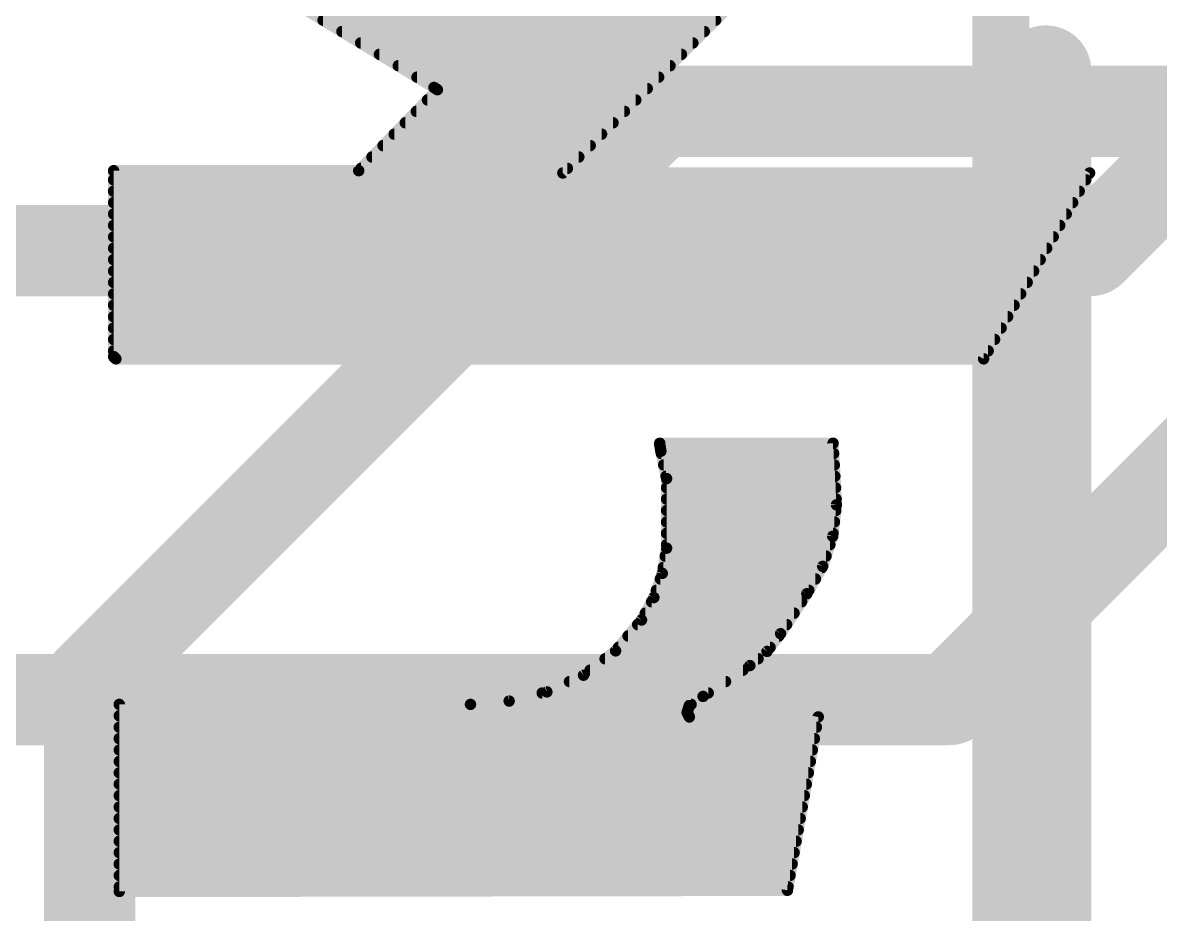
# Model space of a CAD drawing. Extents: x -1 to 63.6, y -0.1 to 40.7.
# Drawn here: x 23.981 to 26.515, y 15.992 to 17.977 of the extents above; entities that cross this region are included whole.
import ezdxf

# ---------------------------------------------------------------- set-up
doc = ezdxf.new("R2010")
doc.units = 0
for name, color, linetype in [('1', 12, 'CONTINUOUS'), ('16', 132, 'CONTINUOUS'), ('21', 41, 'CONTINUOUS'), ('22', 40, 'CONTINUOUS'), ('51', 53, 'CONTINUOUS')]:
    doc.layers.add(name, color=color, linetype=linetype)

msp = doc.modelspace()

# ---------------------------------------------------------------- linework, layer by layer
at = {"layer": '1', "const_width": 0.2032}
for points in [[(26.36, 17.47), (27.21, 18.32)], [(26.0458, 16.47), (27.3958, 17.82)], [(22.86, 17.47), (26.36, 17.47)], [(22.86, 16.47), (26.0458, 16.47)]]:
    msp.add_lwpolyline(points, dxfattribs=at)
at = {"layer": '1', "const_width": 0.1016}
for points in [[(26.36, 17.4192, 1), (26.36, 17.5208)], [(26.3241, 17.5059, 1), (26.3959, 17.4341)], [(26.0099, 16.5059, 1), (26.0817, 16.4341)], [(26.0458, 16.4192, 1), (26.0458, 16.5208)]]:
    msp.add_lwpolyline(points, format="xyb", dxfattribs=at)
at = {"layer": '16', "const_width": 0.2032}
for points in [[(24.13, 16.51), (25.4, 17.78)], [(25.4, 17.78), (28.6766, 17.78)], [(24.13, 8.89), (24.13, 16.51)]]:
    msp.add_lwpolyline(points, dxfattribs=at)
at = {"layer": '16', "const_width": 0.1016}
for points in [[(25.4, 17.8308, 1), (25.4, 17.7292)], [(25.4359, 17.7441, 1), (25.3641, 17.8159)], [(24.1808, 16.51, 1), (24.0792, 16.51)], [(24.0941, 16.5459, 1), (24.1659, 16.4741)]]:
    msp.add_lwpolyline(points, format="xyb", dxfattribs=at)
at = {"layer": '21', "const_width": 0.2032}
msp.add_lwpolyline([(26.26, 17.87), (26.26, 10.07)], dxfattribs=at)
at = {"layer": '21', "const_width": 0.1016}
msp.add_lwpolyline([(26.3108, 17.87, 1), (26.2092, 17.87)], format="xyb", dxfattribs=at)
at = {"layer": '22', "const_width": 0.0254}
for points in [[(24.1935, 18.2601), (24.8971, 17.8333)], [(25.1841, 17.6428), (25.7531, 18.2118)], [(24.65, 17.9832), (25.5245, 17.9832)], [(24.6919, 17.9578), (25.4991, 17.9578)], [(24.7337, 17.9324), (25.4737, 17.9324)], [(24.7756, 17.907), (25.4483, 17.907)], [(24.8175, 17.8816), (25.4229, 17.8816)], [(24.8593, 17.8562), (25.3975, 17.8562)], [(24.9047, 17.8283), (24.7294, 17.6479)], [(24.8971, 17.8333), (24.9047, 17.8283)], [(24.9009, 17.8308), (25.3721, 17.8308)], [(24.8825, 17.8054), (25.3467, 17.8054)], [(24.8578, 17.78), (25.3213, 17.78)], [(24.8331, 17.7546), (25.2959, 17.7546)], [(24.8084, 17.7292), (25.2705, 17.7292)], [(24.7837, 17.7038), (25.2451, 17.7038)], [(24.759, 17.6784), (25.2197, 17.6784)], [(24.7344, 17.653), (25.1943, 17.653)], [(24.7294, 17.6479), (24.1833, 17.6479)], [(24.1833, 17.6479), (24.1833, 17.2339)], [(24.1833, 17.6276), (26.3489, 17.6276)], [(26.3576, 17.6428), (25.1841, 17.6428)], [(26.1214, 17.2288), (26.3576, 17.6428)], [(24.1833, 17.6022), (26.3344, 17.6022)], [(24.1833, 17.5768), (26.3199, 17.5768)], [(24.1833, 17.5514), (26.3055, 17.5514)], [(24.1833, 17.526), (26.291, 17.526)], [(24.1833, 17.5006), (26.2765, 17.5006)], [(24.1833, 17.4752), (26.262, 17.4752)], [(24.1833, 17.4498), (26.2475, 17.4498)], [(24.1833, 17.4244), (26.233, 17.4244)], [(24.1833, 17.399), (26.2185, 17.399)], [(24.1833, 17.3736), (26.204, 17.3736)], [(24.1833, 17.3482), (26.1895, 17.3482)], [(24.1833, 17.3228), (26.175, 17.3228)], [(24.1833, 17.2974), (26.1605, 17.2974)], [(24.1833, 17.272), (26.146, 17.272)], [(24.1833, 17.2466), (26.1316, 17.2466)], [(24.1833, 17.2339), (24.1884, 17.2288)], [(24.1884, 17.2288), (26.1214, 17.2288)], [(25.7861, 17.0409), (25.4, 17.0409)], [(25.4, 17.0409), (25.4, 17.0383)], [(25.4, 17.0383), (25.4025, 17.0231)], [(25.4025, 17.0231), (25.4152, 16.9621)], [(25.4036, 17.018), (25.7874, 17.018)], [(25.7937, 16.9037), (25.7861, 17.0409)], [(25.4089, 16.9926), (25.7888, 16.9926)], [(25.4141, 16.9672), (25.7902, 16.9672)], [(25.4152, 16.9621), (25.4152, 16.8072)], [(25.4152, 16.9418), (25.7916, 16.9418)], [(25.4152, 16.9164), (25.793, 16.9164)], [(25.4152, 16.891), (25.7922, 16.891)], [(25.7853, 16.8336), (25.7937, 16.9037)], [(25.4152, 16.8656), (25.7891, 16.8656)], [(25.4152, 16.8402), (25.7861, 16.8402)], [(25.4152, 16.8148), (25.779, 16.8148)], [(25.763, 16.7667), (25.7853, 16.8336)], [(25.4152, 16.8072), (25.4057, 16.751)], [(25.4122, 16.7894), (25.7705, 16.7894)], [(25.4079, 16.764), (25.7614, 16.764)], [(25.7277, 16.7056), (25.763, 16.7667)], [(25.4057, 16.751), (25.3869, 16.6971)], [(25.4014, 16.7386), (25.7468, 16.7386)], [(25.3925, 16.7132), (25.7321, 16.7132)], [(25.3869, 16.6971), (25.3594, 16.6472)], [(25.3818, 16.6878), (25.716, 16.6878)], [(25.6692, 16.6167), (25.7277, 16.7056)], [(25.3678, 16.6624), (25.6993, 16.6624)], [(25.3594, 16.6472), (25.3017, 16.5785)], [(25.3508, 16.637), (25.6826, 16.637)], [(25.3295, 16.6116), (25.6653, 16.6116)], [(25.639, 16.5772), (25.6692, 16.6167)], [(25.3081, 16.5862), (25.6459, 16.5862)], [(25.3017, 16.5785), (25.2302, 16.5242)], [(25.2783, 16.5608), (25.6191, 16.5608)], [(25.6007, 16.5456), (25.639, 16.5772)], [(25.2449, 16.5354), (25.5852, 16.5354)], [(25.4965, 16.477), (25.6007, 16.5456)], [(25.2302, 16.5242), (25.1485, 16.4871)], [(25.1989, 16.51), (25.5466, 16.51)], [(25.1485, 16.4871), (25.0645, 16.4666)], [(25.1382, 16.4846), (25.508, 16.4846)], [(24.9784, 16.4592), (24.196, 16.4592)], [(24.196, 16.4592), (24.196, 16.0426)], [(25.0645, 16.4666), (24.9784, 16.4592)], [(24.9784, 16.4592), (25.4698, 16.4592)], [(25.466, 16.4567), (25.4965, 16.477)], [(24.196, 16.4338), (25.4648, 16.4338)], [(25.461, 16.4414), (25.466, 16.4567)], [(25.466, 16.4313), (25.461, 16.4414)], [(24.196, 16.4084), (25.749, 16.4084)], [(25.7531, 16.4313), (25.466, 16.4313)], [(25.6845, 16.0452), (25.7531, 16.4313)], [(24.196, 16.383), (25.7445, 16.383)], [(24.196, 16.3576), (25.74, 16.3576)], [(24.196, 16.3322), (25.7355, 16.3322)], [(24.196, 16.3068), (25.731, 16.3068)], [(24.196, 16.2814), (25.7265, 16.2814)], [(24.196, 16.256), (25.722, 16.256)], [(24.196, 16.2306), (25.7174, 16.2306)], [(24.196, 16.2052), (25.7129, 16.2052)], [(24.196, 16.1798), (25.7084, 16.1798)], [(24.196, 16.1544), (25.7039, 16.1544)], [(24.196, 16.129), (25.6994, 16.129)], [(24.196, 16.1036), (25.6949, 16.1036)], [(24.196, 16.0782), (25.6904, 16.0782)], [(24.196, 16.0528), (25.6859, 16.0528)], [(24.196, 16.0426), (25.6845, 16.0452)]]:
    msp.add_lwpolyline(points, dxfattribs=at)
at = {"layer": '22', "const_width": 0.0127}
for points in [[(24.65, 17.9896, 1), (24.65, 17.9768)], [(25.5245, 17.9768, 1), (25.5245, 17.9896)], [(24.6919, 17.9642, 1), (24.6919, 17.9515)], [(25.4991, 17.9515, 1), (25.4991, 17.9642)], [(24.7337, 17.9388, 1), (24.7337, 17.9261)], [(25.4737, 17.9261, 1), (25.4737, 17.9388)], [(24.7756, 17.9134, 1), (24.7756, 17.9006)], [(25.4483, 17.9006, 1), (25.4483, 17.9134)], [(24.8175, 17.888, 1), (24.8175, 17.8753)], [(25.4229, 17.8753, 1), (25.4229, 17.888)], [(24.8593, 17.8626, 1), (24.8593, 17.8498)], [(25.3975, 17.8498, 1), (25.3975, 17.8626)], [(24.9006, 17.8386, 1), (24.8936, 17.828)], [(24.8938, 17.8279, 1), (24.9004, 17.8387)], [(24.9009, 17.8372, 1), (24.9009, 17.8244)], [(24.9093, 17.8239, 1), (24.9001, 17.8327)], [(24.9012, 17.823, 1), (24.9082, 17.8336)], [(25.3721, 17.8244, 1), (25.3721, 17.8372)], [(24.8825, 17.8118, 1), (24.8825, 17.7991)], [(25.3467, 17.7991, 1), (25.3467, 17.8118)], [(24.8578, 17.7864, 1), (24.8578, 17.7736)], [(25.3213, 17.7736, 1), (25.3213, 17.7864)], [(24.8331, 17.761, 1), (24.8331, 17.7482)], [(25.2959, 17.7482, 1), (25.2959, 17.761)], [(24.8084, 17.7356, 1), (24.8084, 17.7229)], [(25.2705, 17.7229, 1), (25.2705, 17.7356)], [(24.7837, 17.7102, 1), (24.7837, 17.6974)], [(25.2451, 17.6974, 1), (25.2451, 17.7102)], [(24.759, 17.6848, 1), (24.759, 17.672)], [(25.2197, 17.672, 1), (25.2197, 17.6848)], [(24.7344, 17.6594, 1), (24.7344, 17.6467)], [(25.1943, 17.6467, 1), (25.1943, 17.6594)], [(24.1833, 17.6543, 1), (24.1833, 17.6415)], [(24.1833, 17.634, 1), (24.1833, 17.6212)], [(24.1897, 17.6479, 1), (24.177, 17.6479)], [(24.7248, 17.6523, 1), (24.734, 17.6435)], [(24.7294, 17.6415, 1), (24.7294, 17.6543)], [(25.1841, 17.6492, 1), (25.1841, 17.6364)], [(25.1796, 17.6473, 1), (25.1886, 17.6383)], [(26.3489, 17.6212, 1), (26.3489, 17.634)], [(26.3631, 17.6397, 1), (26.3521, 17.6459)], [(26.3576, 17.6364, 1), (26.3576, 17.6492)], [(24.1833, 17.6086, 1), (24.1833, 17.5958)], [(26.3344, 17.5958, 1), (26.3344, 17.6086)], [(24.1833, 17.5832, 1), (24.1833, 17.5705)], [(26.3199, 17.5705, 1), (26.3199, 17.5832)], [(24.1833, 17.5578, 1), (24.1833, 17.545)], [(26.3055, 17.545, 1), (26.3055, 17.5578)], [(24.1833, 17.5324, 1), (24.1833, 17.5196)], [(26.291, 17.5196, 1), (26.291, 17.5324)], [(24.1833, 17.507, 1), (24.1833, 17.4943)], [(26.2765, 17.4943, 1), (26.2765, 17.507)], [(24.1833, 17.4816, 1), (24.1833, 17.4688)], [(26.262, 17.4688, 1), (26.262, 17.4816)], [(24.1833, 17.4562, 1), (24.1833, 17.4434)], [(26.2475, 17.4434, 1), (26.2475, 17.4562)], [(24.1833, 17.4308, 1), (24.1833, 17.4181)], [(26.233, 17.4181, 1), (26.233, 17.4308)], [(24.1833, 17.4054, 1), (24.1833, 17.3926)], [(26.2185, 17.3926, 1), (26.2185, 17.4054)], [(24.1833, 17.38, 1), (24.1833, 17.3672)], [(26.204, 17.3672, 1), (26.204, 17.38)], [(24.1833, 17.3546, 1), (24.1833, 17.3419)], [(26.1895, 17.3419, 1), (26.1895, 17.3546)], [(24.1833, 17.3292, 1), (24.1833, 17.3164)], [(26.175, 17.3164, 1), (26.175, 17.3292)], [(24.1833, 17.3038, 1), (24.1833, 17.291)], [(26.1605, 17.291, 1), (26.1605, 17.3038)], [(24.1833, 17.2784, 1), (24.1833, 17.2657)], [(26.146, 17.2657, 1), (26.146, 17.2784)], [(24.1833, 17.253, 1), (24.1833, 17.2402)], [(26.1316, 17.2402, 1), (26.1316, 17.253)], [(24.1878, 17.2384, 1), (24.1788, 17.2294)], [(24.177, 17.2339, 1), (24.1897, 17.2339)], [(24.1884, 17.2352, 1), (24.1884, 17.2224)], [(24.1839, 17.2243, 1), (24.1929, 17.2333)], [(26.1159, 17.2319, 1), (26.1269, 17.2257)], [(26.1214, 17.2224, 1), (26.1214, 17.2352)], [(25.4, 17.0473, 1), (25.4, 17.0345)], [(25.4064, 17.0409, 1), (25.3937, 17.0409)], [(25.4063, 17.0393, 1), (25.3937, 17.0373)], [(25.3937, 17.0383, 1), (25.4064, 17.0383)], [(25.4087, 17.0244, 1), (25.3963, 17.0218)], [(25.3962, 17.0221, 1), (25.4088, 17.0241)], [(25.4036, 17.0244, 1), (25.4036, 17.0116)], [(25.7924, 17.0413, 1), (25.7798, 17.0405)], [(25.7861, 17.0345, 1), (25.7861, 17.0473)], [(25.7874, 17.0116, 1), (25.7874, 17.0244)], [(25.4089, 16.999, 1), (25.4089, 16.9862)], [(25.7888, 16.9862, 1), (25.7888, 16.999)], [(25.4141, 16.9736, 1), (25.4141, 16.9609)], [(25.7902, 16.9609, 1), (25.7902, 16.9736)], [(25.4152, 16.9482, 1), (25.4152, 16.9354)], [(25.4216, 16.9621, 1), (25.4089, 16.9621)], [(25.409, 16.9608, 1), (25.4214, 16.9634)], [(25.7916, 16.9354, 1), (25.7916, 16.9482)], [(25.4152, 16.9228, 1), (25.4152, 16.91)], [(25.793, 16.91, 1), (25.793, 16.9228)], [(25.4152, 16.8974, 1), (25.4152, 16.8847)], [(25.8, 16.9029, 1), (25.7874, 16.9045)], [(25.7874, 16.9033, 1), (25.8, 16.9041)], [(25.7922, 16.8847, 1), (25.7922, 16.8974)], [(25.4152, 16.872, 1), (25.4152, 16.8592)], [(25.7891, 16.8592, 1), (25.7891, 16.872)], [(25.4152, 16.8466, 1), (25.4152, 16.8338)], [(25.7861, 16.8338, 1), (25.7861, 16.8466)], [(25.4152, 16.8212, 1), (25.4152, 16.8085)], [(25.779, 16.8344, 1), (25.7916, 16.8329)], [(25.779, 16.8085, 1), (25.779, 16.8212)], [(25.7913, 16.8316, 1), (25.7793, 16.8357)], [(25.4122, 16.7958, 1), (25.4122, 16.783)], [(25.4215, 16.8061, 1), (25.4089, 16.8083)], [(25.4089, 16.8072, 1), (25.4216, 16.8072)], [(25.7705, 16.783, 1), (25.7705, 16.7958)], [(25.4079, 16.7704, 1), (25.4079, 16.7576)], [(25.7685, 16.7635, 1), (25.7575, 16.7699)], [(25.7614, 16.7576, 1), (25.7614, 16.7704)], [(25.4014, 16.745, 1), (25.4014, 16.7323)], [(25.3994, 16.752, 1), (25.4119, 16.7499)], [(25.4117, 16.7489, 1), (25.3997, 16.7531)], [(25.7468, 16.7323, 1), (25.7468, 16.745)], [(25.757, 16.7687, 1), (25.769, 16.7647)], [(25.3925, 16.7196, 1), (25.3925, 16.7068)], [(25.7321, 16.7068, 1), (25.7321, 16.7196)], [(25.3818, 16.6942, 1), (25.3818, 16.6814)], [(25.3809, 16.6992, 1), (25.3929, 16.695)], [(25.3925, 16.6941, 1), (25.3814, 16.7002)], [(25.716, 16.6814, 1), (25.716, 16.6942)], [(25.7222, 16.7088, 1), (25.7332, 16.7024)], [(25.733, 16.7021, 1), (25.7224, 16.7091)], [(25.3678, 16.6688, 1), (25.3678, 16.6561)], [(25.6993, 16.6561, 1), (25.6993, 16.6688)], [(25.3508, 16.6434, 1), (25.3508, 16.6306)], [(25.3538, 16.6503, 1), (25.365, 16.6441)], [(25.3643, 16.6431, 1), (25.3545, 16.6513)], [(25.6826, 16.6306, 1), (25.6826, 16.6434)], [(25.3295, 16.618, 1), (25.3295, 16.6052)], [(25.6639, 16.6202, 1), (25.6745, 16.6132)], [(25.6742, 16.6128, 1), (25.6642, 16.6206)], [(25.6653, 16.6052, 1), (25.6653, 16.618)], [(25.3081, 16.5926, 1), (25.3081, 16.5799)], [(25.6459, 16.5799, 1), (25.6459, 16.5926)], [(25.2783, 16.5672, 1), (25.2783, 16.5544)], [(25.2968, 16.5826, 1), (25.3065, 16.5744)], [(25.3055, 16.5734, 1), (25.2978, 16.5836)], [(25.6191, 16.5544, 1), (25.6191, 16.5672)], [(25.634, 16.5811, 1), (25.644, 16.5734)], [(25.643, 16.5724, 1), (25.635, 16.5821)], [(25.2449, 16.5418, 1), (25.2449, 16.529)], [(25.5852, 16.529, 1), (25.5852, 16.5418)], [(25.5967, 16.5505, 1), (25.6047, 16.5407)], [(25.6042, 16.5403, 1), (25.5972, 16.5509)], [(25.1989, 16.5164, 1), (25.1989, 16.5037)], [(25.2263, 16.5293, 1), (25.234, 16.5192)], [(25.2328, 16.5185, 1), (25.2276, 16.53)], [(25.5466, 16.5037, 1), (25.5466, 16.5164)], [(25.1382, 16.491, 1), (25.1382, 16.4782)], [(25.1459, 16.4929, 1), (25.1511, 16.4813)], [(25.15, 16.4809, 1), (25.147, 16.4933)], [(25.508, 16.4782, 1), (25.508, 16.491)], [(24.196, 16.4656, 1), (24.196, 16.4528)], [(24.2024, 16.4592, 1), (24.1897, 16.4592)], [(24.9784, 16.4656, 1), (24.9784, 16.4528)], [(24.9779, 16.4655, 1), (24.9789, 16.4529)], [(24.9784, 16.4528, 1), (24.9784, 16.4656)], [(25.063, 16.4728, 1), (25.066, 16.4605)], [(25.0651, 16.4603, 1), (25.064, 16.473)], [(25.4698, 16.4528, 1), (25.4698, 16.4656)], [(25.493, 16.4823, 1), (25.5, 16.4717)], [(25.5, 16.4717, 1), (25.493, 16.4823)], [(24.196, 16.4402, 1), (24.196, 16.4275)], [(25.4667, 16.4442, 1), (25.4553, 16.4386)], [(25.455, 16.4434, 1), (25.467, 16.4394)], [(25.4625, 16.462, 1), (25.4695, 16.4514)], [(25.472, 16.4547, 1), (25.46, 16.4587)], [(25.4648, 16.4275, 1), (25.4648, 16.4402)], [(24.196, 16.4148, 1), (24.196, 16.402)], [(25.466, 16.4377, 1), (25.466, 16.4249)], [(25.4603, 16.4285, 1), (25.4717, 16.4341)], [(25.7594, 16.4302, 1), (25.7468, 16.4324)], [(25.749, 16.402, 1), (25.749, 16.4148)], [(25.7531, 16.4249, 1), (25.7531, 16.4377)], [(24.196, 16.3894, 1), (24.196, 16.3766)], [(25.7445, 16.3766, 1), (25.7445, 16.3894)], [(24.196, 16.364, 1), (24.196, 16.3513)], [(25.74, 16.3513, 1), (25.74, 16.364)], [(24.196, 16.3386, 1), (24.196, 16.3258)], [(25.7355, 16.3258, 1), (25.7355, 16.3386)], [(24.196, 16.3132, 1), (24.196, 16.3004)], [(25.731, 16.3004, 1), (25.731, 16.3132)], [(24.196, 16.2878, 1), (24.196, 16.2751)], [(25.7265, 16.2751, 1), (25.7265, 16.2878)], [(24.196, 16.2624, 1), (24.196, 16.2496)], [(25.722, 16.2496, 1), (25.722, 16.2624)], [(24.196, 16.237, 1), (24.196, 16.2242)], [(25.7174, 16.2242, 1), (25.7174, 16.237)], [(24.196, 16.2116, 1), (24.196, 16.1989)], [(25.7129, 16.1989, 1), (25.7129, 16.2116)], [(24.196, 16.1862, 1), (24.196, 16.1734)], [(25.7084, 16.1734, 1), (25.7084, 16.1862)], [(24.196, 16.1608, 1), (24.196, 16.1481)], [(25.7039, 16.1481, 1), (25.7039, 16.1608)], [(24.196, 16.1354, 1), (24.196, 16.1227)], [(25.6994, 16.1227, 1), (25.6994, 16.1354)], [(24.196, 16.11, 1), (24.196, 16.0972)], [(25.6949, 16.0972, 1), (25.6949, 16.11)], [(24.196, 16.0846, 1), (24.196, 16.0719)], [(25.6904, 16.0719, 1), (25.6904, 16.0846)], [(24.196, 16.0592, 1), (24.196, 16.0465)], [(24.1897, 16.0426, 1), (24.2024, 16.0426)], [(24.196, 16.0489, 1), (24.196, 16.0363)], [(25.6782, 16.0463, 1), (25.6908, 16.0441)], [(25.6845, 16.0389, 1), (25.6845, 16.0515)], [(25.6859, 16.0465, 1), (25.6859, 16.0592)]]:
    msp.add_lwpolyline(points, format="xyb", dxfattribs=at)
at = {"layer": '51', "const_width": 0.127}
msp.add_lwpolyline([(26.16, 18.97), (26.16, 8.97)], dxfattribs=at)

doc.saveas('drawing.dxf')
